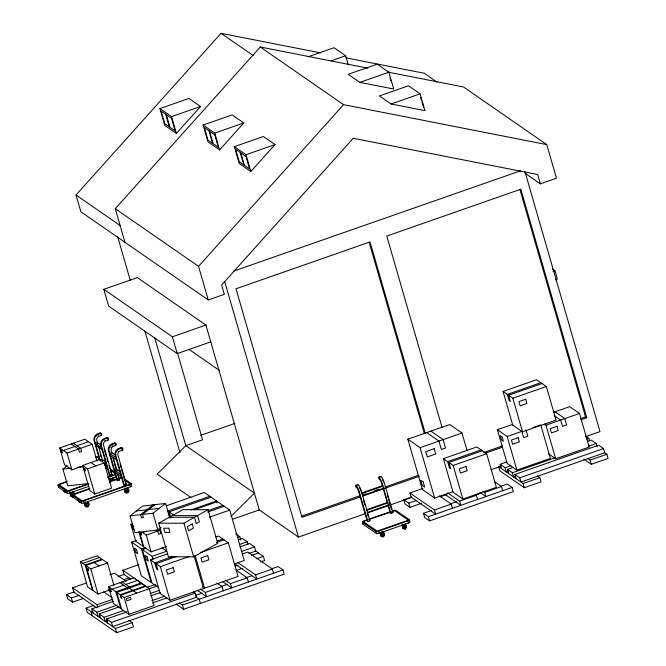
<?xml version="1.0" encoding="UTF-8"?>
<svg xmlns="http://www.w3.org/2000/svg" width="666" height="666" viewBox="0 0 666 666"><rect width="100%" height="100%" fill="white"/><g stroke="black" fill="none" stroke-linecap="round" stroke-linejoin="round"><path stroke-width="1" d="M388.012 505.278L390.251 513.028L390.867 513.453L392.957 512.72L384.257 482.617A5.661 1.141 70.7 0 0 381.635 477.181L380.819 476.581C377.747 476.04 378.388 479.17 380.061 479.945A3.397 0.683 70.7 0 1 381.635 483.208L382.492 486.155M388.286 72.186L463.478 86.971L546.761 144.614L556.46 178.222L540.384 183.841L537.703 174.534L353.255 138.262L221.636 285.031L224.325 294.339L208.25 299.95L80.877 211.796L76.032 194.996L221.029 33.3L320.604 52.88M176.39 133.433L200.558 106.485L188.928 98.426L159.907 108.575L164.76 125.374L176.39 133.433L171.545 116.625L159.907 108.575M124.967 242.316L115.268 208.699L260.273 47.011L367.965 68.19M219.614 149.9L243.781 122.944L232.143 114.893L203.13 125.041L207.975 141.841L219.614 149.9L214.76 133.092L203.13 125.041M250.841 171.512L275.008 144.564L263.378 136.513L234.357 146.653L239.211 163.461L250.841 171.512L245.995 154.703L234.357 146.653M208.25 299.95L198.551 266.342L343.556 104.654L546.761 144.614M230.894 516.516L254.404 493.123L185.822 445.654L154.537 337.271M88.728 483.474L67.757 485.864L62.904 469.064L67.233 465.692M96.287 458.325L98.443 456.635L99.301 459.598M161.014 527.597L157.867 530.053L134.907 532.667L130.053 515.867L142.624 506.052L165.593 503.438L169.872 518.265M153.155 504.853L140.576 514.668L141.492 517.815L143.406 517.599L142.491 514.443L155.07 504.637M130.053 515.867L153.022 513.245L165.593 503.438M158.716 523.201L182.834 509.665L208.067 509.681L217.774 543.289L193.656 556.826L168.415 556.809L158.716 523.201L183.949 523.218L208.067 509.681M115.534 474.317L107.209 477.272M89.868 488.761L73.41 494.788L82.018 500.749L83.084 500.682L130.195 484.065L124.725 480.136M98.027 436.055L98.468 435.872M104.762 440.717L105.203 440.534M112.854 445.829L112.421 446.02A3.397 3.205 -55.3 0 0 112.038 446.237M307.892 56.835L334.007 47.711L345.646 55.761L348.21 64.66M171.545 116.625L200.558 106.485M331.135 60.831L345.646 55.761M214.76 133.092L243.781 122.944M359.848 82.368L388.869 72.228L393.714 89.028L359.848 82.368L348.21 74.317L377.231 64.177L388.869 72.228M245.995 154.703L275.008 144.564M391.075 103.988L420.096 93.839L424.95 110.648L391.075 103.988L379.445 95.929L408.458 85.789L420.096 93.839M211.072 341.766L177.248 353.596L108.658 306.127L103.813 289.319L137.637 277.497M233.583 271.12L520.404 170.854M103.813 289.319L172.394 336.788L206.219 324.966M552.996 271.353L554.928 270.679L557.35 279.079L555.419 279.753M97.819 444.055L96.72 440.134A3.397 3.205 -55.3 0 1 98.643 436.48L101.124 435.581A1.132 1.066 -55.3 0 0 101.865 434.165A1.132 1.066 -55.3 0 0 100.516 433.483L99.9 433.058L97.153 434.065A5.661 5.345 -55.3 0 0 93.948 440.168L99.517 459.607M100.516 433.483L97.769 434.49A5.661 5.345 -55.3 0 0 94.564 440.592L100.408 461.005M83.491 465.809L71.895 469.863L64.544 464.776L59.699 447.968L84.823 439.185L92.174 444.272L97.028 461.072M63.37 450.516L74.892 446.486M76.981 445.754L88.503 441.725M106.635 437.72L103.888 438.728A5.661 5.345 -55.3 0 0 100.683 444.83L109.332 474.933L109.94 475.358L112.038 474.625L103.455 444.796A3.397 3.205 -55.3 0 1 105.378 441.142L107.859 440.243A1.132 1.066 -55.3 0 0 108.6 438.827A1.132 1.066 -55.3 0 0 107.251 438.145L106.635 437.72A1.132 1.066 -55.3 0 1 108.034 438.686M107.251 438.145L104.504 439.152A5.661 5.345 -55.3 0 0 101.299 445.254L109.94 475.358M59.699 447.968L67.041 453.055L92.174 444.272M111.93 453.055L111.114 450.099A3.397 3.205 -55.3 0 1 113.029 446.445L115.509 445.546A1.132 1.066 -55.3 0 0 116.25 444.122A1.132 1.066 -55.3 0 0 114.902 443.439L114.294 443.015L111.547 444.022A5.661 5.345 -55.3 0 0 108.342 450.124L116.983 480.236L117.599 480.661L119.689 479.928L118.007 474.109M114.902 443.439L112.154 444.447A5.661 5.345 -55.3 0 0 108.949 450.549L117.599 480.661M121.029 447.677L118.282 448.684A5.661 5.345 -55.3 0 0 115.076 454.786L123.718 484.898L124.334 485.323L126.423 484.59L117.849 454.761A3.397 3.205 -55.3 0 1 119.772 451.107L122.244 450.208A1.132 1.066 -55.3 0 0 122.994 448.784A1.132 1.066 -55.3 0 0 121.637 448.101L121.029 447.677A1.132 1.066 -55.3 0 1 122.419 448.651M121.637 448.101L118.889 449.109A5.661 5.345 -55.3 0 0 115.684 455.211L124.334 485.323M82.617 465.442L87.521 468.831L104.271 462.97L111.547 488.178L94.797 494.039L89.893 490.642L82.617 465.442L99.367 459.582L106.294 464.435M100.175 460.198L102.264 459.465L105.328 461.58M67.324 481.327L59.482 484.065A2.264 0.591 -16.1 0 0 58 485.223L58.608 487.321L67.183 493.256A2.264 0.591 -16.1 0 0 69.888 492.948L88.511 486.438M66.65 481.884L59.008 484.79L67.824 490.842L88.578 483.782M200.616 435.381L234.923 423.385M109.332 474.933L110.722 474.45M58 485.223L66.575 491.158A2.264 0.591 -16.1 0 0 69.281 490.85L87.904 484.34M108.491 477.139L115.351 474.741A2.264 0.591 -16.1 0 0 115.626 474.642M109.099 479.245L115.959 476.848A2.264 0.591 -16.1 0 0 116.225 476.748M89.56 488.544L73.876 494.03A2.264 0.591 -16.1 0 0 72.394 495.188L73.002 497.286L81.577 503.221A2.264 0.591 -16.1 0 0 84.282 502.913L130.353 486.804A2.264 0.591 -16.1 0 0 131.835 485.647L131.227 483.549L124.209 478.696M109.166 481.693L117.008 478.954M109.474 481.901L117.316 479.162M116.983 480.236L118.381 479.745M123.718 484.898L125.116 484.407M72.394 495.188L80.969 501.115A2.264 0.591 -16.1 0 0 83.675 500.807L129.745 484.706A2.264 0.591 -16.1 0 0 131.227 483.549M166.317 505.777L204.304 492.499L216.55 500.974L217.124 502.955M512.737 425.05L503.038 391.442L536.546 379.728L546.345 386.513L556.043 420.121L522.535 431.834L512.054 424.583L497.394 429.703L507.092 463.311L516.891 470.096L550.399 458.383L540.7 424.775M169.822 517.49L167.932 510.955L209.815 496.312M138.844 531.551L143.123 546.386L135.772 541.3L130.919 524.492L132.842 523.817M211.039 497.161L169.156 511.804L170.771 517.407M540.834 382.7L507.325 394.414L509.14 400.716L510.372 401.556L508.549 395.254L542.057 383.541M191.225 509.831L216.55 500.974M194.089 509.781L217.466 501.606L229.72 510.089L244.264 560.497L234.524 563.902M503.038 391.442L512.837 398.226L546.345 386.513M453.155 491.6L434.648 498.068L422.402 489.593L407.85 439.177L449.733 424.542L461.979 433.017L467.116 450.807M146.395 531.202L142.557 532.542L146.229 535.089L151.082 551.889L166.55 546.486M208.366 510.531L222.977 505.427M207.65 512.062L224.209 506.268M146.229 535.089L159.84 530.327L160.756 533.483L158.658 534.215L157.75 531.06L156.277 530.044M131.635 542.116L141.433 548.901L151.132 582.509L141.334 575.732L131.635 542.116L136.522 540.409M80.336 561.638L97.086 555.785L101.981 559.174L85.231 565.034L80.336 561.638L87.604 586.846L92.507 590.234L85.231 565.034M209.266 517.241L229.72 510.089M82.784 563.336L99.534 557.475M407.85 439.177L420.096 447.66L461.979 433.017M110.115 589.826L98.019 594.055L93.115 590.659L85.847 565.451L102.597 559.598L107.492 562.986L113.928 585.289M141.433 548.901L145.346 547.535M158.583 587.67L152.056 583.15L142.349 549.533L146.262 548.168M232.451 519.297L259.257 509.923L298.443 537.054L365.243 513.702M85.847 565.451L90.743 568.847L107.492 562.986M553.354 412.371L569.688 406.66L579.487 413.444L589.185 447.053L555.685 458.766L548.334 453.679M142.349 549.533L152.148 556.318L166.808 551.19L161.913 547.802M355.686 485.364L357.784 484.632L358.599 485.239A5.661 1.141 70.7 0 1 361.222 490.675L369.921 520.779L367.832 521.503L367.216 521.087L358.599 491.258A3.397 0.683 70.7 0 0 357.026 488.003C355.91 487.945 354.712 484.099 356.51 485.972A5.661 1.141 70.7 0 1 359.132 491.408L367.832 521.503M194.089 555.894L203.505 588.519L169.996 600.232L160.198 593.448L150.499 559.84L167.732 553.812M215.684 537.054L218.556 536.047L228.355 542.832L238.062 576.44L204.554 588.153L202.922 587.021M96.595 607.817L73.793 592.032L72.577 587.828L86.538 582.95M109.807 574.816L114.46 573.185L126.282 581.368M130.811 579.137L124.051 574.458L122.835 570.263L138.661 564.726M443.365 458.666L476.864 446.953L486.663 453.729L496.37 487.337L462.862 499.05L453.063 492.274L443.365 458.666L453.163 465.442L462.862 499.05M497.394 429.703L507.192 436.488L521.853 431.36L523.667 437.662L527.855 436.197L526.04 429.895M532.883 427.505L539.718 425.116M544.347 424.026L545.978 425.158L579.487 413.444M172.977 556.451L154.787 562.803L156.602 569.105L157.834 569.954L156.011 563.652L177.073 556.293M217.099 541.025L222.844 539.01M83.283 598.443L72.569 602.181L67.674 598.792L66.458 594.596L74.251 591.866M118.082 576.548L123.926 574.5M216.408 542.54L224.067 539.86M481.152 449.916L447.652 461.63L449.467 467.932L450.691 468.781L448.876 462.479L482.384 450.765M237.87 537.379L239.818 536.696L240.792 540.059M301.723 516.125L360.423 495.604M362.987 494.813L365.842 493.814M374.409 490.817L379.17 489.152M384.881 487.054L418.14 475.432M483.807 452.472L502.397 445.979M580.66 418.614L585.547 416.908L586.771 417.749L580.902 419.805M362.645 495.571L383.591 488.245L382.975 487.82L387.454 503.338M150.499 559.84L160.298 566.624L189.019 556.585M200.591 552.53L228.355 542.832M360.672 496.794L301.973 517.316L236.005 288.778L370.03 241.925L425.341 433.541M362.629 496.112L419.364 476.273M485.031 453.321L502.639 447.161M66.458 594.596L71.362 597.985L79.154 595.262M123.959 579.595L128.829 577.897M238.378 539.751L242.274 538.394L247.169 541.783L247.894 544.305M453.163 465.442L486.663 453.729M108.508 586.688L133.641 577.905L140.992 582.991L115.859 591.774L108.508 586.688L113.362 603.496L120.713 608.582L115.859 591.774M239.377 544.505L247.169 541.783M112.188 589.235L123.701 585.206M125.799 584.473L137.313 580.452M239.877 546.886L249.617 543.481L254.52 546.869L255.727 551.073L248.909 553.454M116.775 592.415L141.908 583.624L149.259 588.711L154.104 605.519L128.979 614.302L121.628 609.215L116.775 592.415L124.126 597.502L128.979 614.302M241.858 551.298L254.52 546.869M409.965 492.982L434.465 509.94L435.672 514.135L411.18 497.186L409.965 492.982L422.993 488.428M145.28 585.955L120.146 594.746L121.054 597.893L121.67 598.318L120.762 595.171L145.887 586.38M366.283 509.848L387.221 502.53L387.837 502.955L366.891 510.273M128.821 620.304L132.201 622.643L133.416 626.839L116.667 632.7L87.271 612.354L86.056 608.158L93.848 605.427M72.577 587.828L97.069 604.786L112.895 599.25M155.711 584.282L147.336 587.212L122.835 570.263M242.266 554.02L247.852 552.072L272.344 569.022L273.56 573.226M501.365 468.481L500.158 464.285L506.976 461.896M93.098 613.028L91.883 608.832L113.312 601.34M124.126 597.502L157.143 586.013M367.499 512.37L388.436 505.053M421.653 503.255L409.965 507.342L405.061 503.946L403.854 499.75L411.646 497.027M537.329 475.915L539.86 477.672L541.075 481.876L524.317 487.728L499.825 470.779L498.609 466.575L501.406 465.601M367.207 513.011L411.405 497.56M490.967 469.746L500.79 466.308M585.264 436.779L599.999 431.626L524.908 171.47M92.907 610.864L90.959 611.546L92.166 615.75M251.665 555.361L258.483 552.98M500.158 464.285L505.053 467.674L510.897 465.626M586.871 439.069L588.819 438.386L589.543 440.909M91.883 608.832L96.786 612.221L117.241 605.069M150.358 593.489L159.124 590.426M403.854 499.75L408.749 503.138L416.541 500.416M508.716 473.568L507.5 469.363L513.344 467.324M587.37 441.441L591.266 440.084L596.17 443.473L597.136 446.836M366.833 519.946L363.902 520.97A2.264 0.591 -16.1 0 0 362.421 522.127L363.02 524.225L376.498 533.549A2.264 0.591 -16.1 0 0 379.204 533.241L408.516 522.993A2.264 0.591 -16.1 0 0 409.998 521.836L409.399 519.738L395.92 510.406A2.264 0.591 -16.1 0 0 393.215 510.722M368.781 519.255L390.284 511.746M235.14 566.242L238.062 565.226M256.568 558.749L263.386 556.368L264.602 560.572L260.706 561.929M100.449 618.115L99.234 613.91L118.715 607.101M150.857 595.87L160.598 592.465M367.132 520.154L363.436 521.728L377.231 531.135L408.391 520.171L394.58 510.722L369.089 519.472M508.216 471.195L506.268 471.869L505.053 467.674M390.251 513.028L391.65 512.545M99.95 615.742L98.002 616.416L96.786 612.221M440.159 496.786L446.978 494.397M507.5 469.363L512.404 472.76L555.261 457.775M588.378 446.195L596.17 443.473M236.355 570.446L242.199 568.398M99.234 613.91L104.137 617.307L123.618 610.497M151.865 600.624L164.527 596.195M514.851 474.45L598.617 445.171L603.513 448.559L604.728 452.763L520.962 482.042L519.746 477.847L514.851 474.45L516.067 478.654M107.792 623.201L106.585 618.997L127.04 611.846M152.364 602.996L166.975 597.885M515.559 476.282L513.611 476.956L512.404 472.76M107.293 620.829L105.345 621.503L104.137 617.307M519.746 477.847L603.513 448.559M111.48 622.394L195.246 593.106L196.462 597.31L112.696 626.589L111.48 622.394L106.585 618.997M500.391 486.413L507.209 484.024L512.112 487.42L513.32 491.616L429.553 520.904L424.658 517.515L423.443 513.311L431.235 510.589M450.715 503.779L456.56 501.731M476.04 494.921L480.91 493.223M434.465 509.94L451.215 504.079L452.43 508.283M447.768 492.965L459.59 501.148L476.348 495.296L477.555 499.5M483.033 491.2L484.723 492.365L501.473 486.513L502.688 490.709M362.421 522.127L375.89 531.451A2.264 0.591 -16.1 0 0 378.596 531.143L407.917 520.887A2.264 0.591 -16.1 0 0 409.399 519.738M195.288 595.487L202.106 593.098M221.587 586.288L227.431 584.248M245.937 577.78L251.781 575.732M271.262 568.922L278.08 566.541L282.983 569.93L284.191 574.134L183.674 609.273L176.074 604.012M200.266 588.944L205.336 592.449L222.086 586.596L223.301 590.792M225.391 580.161L230.461 583.666L247.219 577.813L248.426 582.009M237.854 562.603L255.594 574.883L272.344 569.022M498.609 466.575L523.11 483.524L539.86 477.672M587.587 458.35L590.118 460.098L606.868 454.245L608.083 458.449L591.333 464.302L583.732 459.041M423.443 513.311L428.346 516.699L512.112 487.42M379.911 532.808L381.302 536.43L380.977 534.815L382.026 534.448L381.418 532.342M383.291 535.689L383.075 534.082L384.124 533.716L383.441 531.351M401.898 525.124L403.288 528.746L402.972 527.122L404.012 526.756L403.413 524.658M405.428 523.659L406.11 526.023L405.061 526.39L404.453 524.292M86.056 608.158L115.451 628.496L132.201 622.643M179.087 602.73L182.459 605.069L282.983 569.93M105.861 468.173L107.218 468.023M120.255 478.13L121.603 477.98M95.571 456.968L98.443 456.635M62.904 469.064L70.563 468.19M77.264 467.424L83.958 466.666M136.339 510.964L146.87 509.765M148.776 509.54L159.307 508.341M172.278 515.592L197.519 515.609L199.334 521.911L196.32 523.601L194.505 517.299L169.264 517.282M405.278 527.996L405.219 526.814M346.004 57.875L424.234 73.26L436.954 82.068M380.819 476.581L380.744 477.156M378.654 477.297L379.545 477.913A5.661 1.141 70.7 0 1 382.167 483.35L390.867 513.453M357.784 484.632L357.709 485.206M524.999 173.193L540.384 183.841M260.273 47.011L343.556 104.654M221.029 33.3L253.246 55.603M552.372 268.906L554.928 270.679M555.028 411.788L564.826 418.564L566.649 424.866L562.462 426.332L560.639 420.03L554.112 415.509M585.556 436.13L588.819 438.386M604.337 452.489L606.868 454.245M115.268 208.699L198.551 266.342M430.885 431.127L443.131 439.602L445.562 448.01L441.375 449.467L438.944 441.067L426.698 432.592M494.713 481.834L501.473 486.513M76.032 194.996L120.121 225.508M480.02 492.474L485.93 496.57L484.723 492.365M137.313 277.605L205.902 325.075L259.257 509.923M444.755 494.247L460.805 505.352L459.59 501.148M439.393 495.895L451.215 504.079M189.077 349.409L219.555 370.512M392.349 512.296L392.957 512.72M369.314 520.354L369.921 520.779M191.034 497.61L157.159 474.167L185.822 445.654L202.572 439.793L177.314 352.289M100.508 435.156L101.124 435.581M107.243 439.818L107.859 440.243M114.902 445.121L115.509 445.546M121.637 449.783L122.244 450.208M235.739 533.874L239.818 536.696M255.111 550.64L263.386 556.368M101.249 445.304L97.419 442.657L95.321 443.39L101.448 447.627M115.634 455.269L111.805 452.622L109.715 453.346L115.834 457.592M95.929 445.487L102.056 449.725M110.323 455.452L116.442 459.69M120.488 472.069L116.658 469.422L114.56 470.154L120.688 474.392M73.31 443.206L80.653 448.293L81.568 451.448L79.47 452.181L78.563 449.026L71.212 443.939M104.604 464.943L106.901 466.533M115.168 472.252L121.295 476.49M110.598 469.272L114.494 471.969M110.331 470.179L115.792 473.951M167.932 510.955L173.884 515.068M111.422 474.2L112.038 474.625M119.689 479.928L119.081 479.503L117.682 474.658M90.992 462.512L95.896 465.9M112.837 478.263L113.553 479.878A1.307 1.232 -55.3 0 1 113.928 480.644M124.933 488.261L125.849 490.567A1.307 1.232 -55.3 0 0 127.422 492.024A1.307 1.232 -55.3 0 0 127.939 489.843L127.639 489.627A1.307 1.232 -55.3 0 1 128.014 490.392M234.84 563.886L256.801 579.079L255.594 574.883M110.548 478.296L111.455 480.611A1.307 1.232 -55.3 0 0 111.43 481.06M124.475 488.361L125.233 490.151A1.307 1.232 -55.3 0 0 125.208 490.592M236.239 570.213L247.219 577.813M158.375 529.312L159.84 530.327M222.386 581.435L231.676 587.87L230.461 583.666M217.016 583.091L222.086 586.596M130.919 524.492L133.866 526.523M72.852 491.475L73.76 493.789A1.307 1.232 -55.3 0 1 74.142 494.555M85.148 502.172L86.056 504.478A1.307 1.232 -55.3 0 0 87.629 505.935A1.307 1.232 -55.3 0 0 88.153 503.746L87.845 503.538A1.307 1.232 -55.3 0 1 88.228 504.304M70.296 492.307L71.054 494.097M70.754 492.207L71.67 494.522A1.307 1.232 -55.3 0 0 72.802 496.045M151.082 551.889L143.731 546.803L139.452 531.976M197.253 590.226L206.543 596.653L205.336 592.449M193.615 591.974L195.246 593.106M195.837 596.878L199.217 599.217L200.424 603.413M94.222 562.529L99.117 565.917M122.119 581.934L129.47 587.021L129.928 588.594M129.346 588.02L132.709 590.351M133.325 590.775L136.688 593.106M120.03 582.667L127.381 587.753L127.83 589.327M108.208 589.676L109.898 590.842M103.688 591.908L112.138 597.76M381.993 535.622L382.026 534.448M384.032 534.881L384.44 535.331L384.124 533.716M381.934 535.614L382.342 536.063L381.909 534.274M405.969 526.989L406.426 527.647L406.11 526.023M403.787 526.365L404.337 528.379L404.012 526.756M383.891 533.324L384.357 535.181L383.974 534.673M405.844 526.814C407.151 529.104 405.586 523.951 405.602 525.915M360.697 490.526L360.83 490.975M586.771 417.749L520.812 189.211L386.788 236.064L442.091 427.68M519.871 189.36L585.547 416.908M590.118 460.098L591.333 464.302M545.978 425.158L555.685 458.766M512.837 398.226L522.535 431.834M420.654 97.461L421.486 100.366M422.053 102.306L423.451 107.151M523.11 483.524L524.317 487.728M507.192 436.488L516.891 470.096M389.976 77.78L390.817 80.686M369.097 242.074L424.4 433.691M420.096 447.66L434.648 498.068M428.346 516.699L429.553 520.904M408.749 503.138L409.965 507.342M407.917 520.887L408.516 522.993M402.289 524.758L402.972 527.122M387.312 494.846L388.153 497.752M388.711 499.691L391.508 509.39M382.467 531.976L383.075 534.082M381.859 531.551L382.259 532.958M380.294 532.45L380.977 534.815M378.596 531.143L379.204 533.241M375.89 531.451L376.498 533.549M363.436 499.991L364.835 504.836M367.349 513.561L368.19 516.475M224.792 281.876L298.443 537.054M172.394 336.788L177.248 353.596M117.574 236.388L130.236 280.244M144.905 331.077L180.011 452.689M195.138 555.527L204.554 588.153M183.949 523.218L193.656 556.826M182.459 605.069L183.674 609.273M153.022 513.245L157.867 530.053M160.298 566.624L169.996 600.232M152.148 556.318L153.005 559.282M129.745 484.706L130.353 486.804M127.256 487.479L127.939 489.843M120.213 464.776L121.054 467.682M121.62 469.622L122.452 472.527M122.785 473.659L125.816 484.165M125.166 488.211L125.849 490.567M124.833 488.744L125.233 490.151M113.253 457.625L117.066 470.82M112.92 458.175L113.761 461.08M114.319 463.02L116.001 468.839M115.351 474.741L115.959 476.848M112.87 477.514L113.553 479.878M104.146 449.001L106.385 456.751M106.943 458.691L107.784 461.596M108.908 465.476L109.74 468.389M110.306 470.329L111.147 473.235M110.772 478.246L111.455 480.611M110.439 478.787L110.847 480.186M110.081 478.396L110.539 479.978M98.585 446.695L102.672 460.864M100.208 454.029L101.049 456.934M87.521 468.831L94.797 494.039M87.471 501.381L88.153 503.746M85.373 502.114L86.056 504.478M85.04 502.655L85.448 504.054M84.682 502.272L85.14 503.846M83.675 500.807L84.282 502.913M80.969 501.115L81.577 503.221M67.041 453.055L71.895 469.863M115.451 628.496L116.667 632.7M73.077 491.425L73.76 493.789M70.987 492.157L71.67 494.522M69.281 490.85L69.888 492.948M90.743 568.847L98.019 594.055M66.575 491.158L67.183 493.256M97.069 604.786L97.802 607.3M71.362 597.985L72.569 602.181M403.321 525.216A2.264 0.458 70.7 0 1 404.728 528.513A2.264 0.458 70.7 0 1 403.929 528.504M404.237 524.808A2.264 0.458 70.7 0 1 405.669 527.647A2.264 0.458 70.7 0 1 405.194 528.554M359.265 487.429A3.397 0.683 70.7 0 1 359.573 487.895M359.915 488.528A3.397 0.683 70.7 0 1 360.248 489.285M381.335 532.9A2.264 0.458 70.7 0 1 382.775 536.421A2.264 0.458 70.7 0 1 381.718 535.689M382.159 533.216A2.264 0.458 70.7 0 1 382.775 533.025A2.264 0.458 70.7 0 1 383.824 536.055A2.264 0.458 70.7 0 1 383.208 536.247M382.609 479.845A3.397 0.683 70.7 0 1 382.95 480.477M383.283 481.227A3.397 0.683 70.7 0 1 383.591 482.051M363.02 524.225A2.264 0.591 -16.1 0 1 363.353 523.601M87.77 502.455A2.264 2.14 -55.3 0 1 88.811 503.729M88.628 505.427A2.264 2.14 -55.3 0 1 85.206 506.143A2.264 2.14 -55.3 0 1 85.589 502.622M87.546 502.489A2.264 2.14 -55.3 0 1 89.019 505.461A2.264 2.14 -55.3 0 1 85.806 506.585A2.264 2.14 -55.3 0 1 85.448 503.221M88.02 505.169A1.307 1.232 -55.3 0 1 87.721 505.502M86.888 505.794A1.307 1.232 -55.3 0 1 85.756 504.27M85.306 503.879A1.132 1.066 -55.3 0 1 85.573 503.363M127.023 488.361A2.264 2.14 -55.3 0 1 128.688 490.384M128.621 490.967A2.264 2.14 -55.3 0 1 125.449 492.557A2.264 2.14 -55.3 0 1 124.933 489.094M127.331 488.578A2.264 2.14 -55.3 0 1 128.804 491.55A2.264 2.14 -55.3 0 1 125.599 492.673A2.264 2.14 -55.3 0 1 125.241 489.31M127.805 491.258A1.307 1.232 -55.3 0 1 127.506 491.591M127.114 491.816A1.307 1.232 -55.3 0 1 125.541 490.359M124.9 490.384A1.307 1.232 -55.3 0 1 124.925 489.935M125.366 490.501A1.132 1.066 -55.3 0 1 125.391 490.209M125.1 490.542A1.132 1.066 -55.3 0 1 125.091 489.968M114.294 443.015A1.132 1.066 -55.3 0 1 115.551 444.555M110.872 447.544A3.397 3.205 -55.3 0 1 111.097 447.169M80.894 502.114A2.264 2.14 -55.3 0 1 78.172 499.592M81.202 502.322A2.264 2.14 -55.3 0 1 78.413 500.382M118.107 451.481A3.397 3.205 -55.3 0 1 118.423 451.165M73.002 497.286A2.264 0.591 -16.1 0 1 72.927 497.069M119.947 477.922A2.264 0.591 -16.1 0 1 122.261 477.505M72.844 492.316A2.264 2.14 -55.3 0 1 74.417 493.764M72.935 496.603A2.264 2.14 -55.3 0 1 71.195 492.657M73.152 492.524A2.264 2.14 -55.3 0 1 74.808 494.547M72.677 496.928A2.264 2.14 -55.3 0 1 71.503 492.873M73.46 493.581A1.307 1.232 -55.3 0 1 73.834 494.347M72.078 495.754A1.307 1.232 -55.3 0 1 71.362 494.305M70.721 494.33A1.307 1.232 -55.3 0 1 70.746 493.889M72.944 495.87A1.132 1.066 -55.3 0 1 71.811 494.971A1.132 1.066 -55.3 0 1 72.652 493.689A1.132 1.066 -55.3 0 1 73.926 494.372M70.921 494.488A1.132 1.066 -55.3 0 1 70.912 493.914M112.637 478.404A2.264 2.14 -55.3 0 1 114.211 479.861M110.248 481.843A2.264 2.14 -55.3 0 1 110.989 478.754M112.945 478.613A2.264 2.14 -55.3 0 1 114.602 480.636M110.556 482.051A2.264 2.14 -55.3 0 1 110.847 479.345M113.245 479.67A1.307 1.232 -55.3 0 1 113.628 480.436M111.239 481.268A1.307 1.232 -55.3 0 1 111.147 480.402M111.638 481.243A1.132 1.066 -55.3 0 1 112.346 479.811A1.132 1.066 -55.3 0 1 113.719 480.461M99.9 433.058A1.132 1.066 -55.3 0 1 101.29 434.024M66.5 492.149A2.264 2.14 -55.3 0 1 63.803 490.784M66.242 492.482A2.264 2.14 -55.3 0 1 64.019 490.426M65.643 491.3A1.307 1.232 -55.3 0 1 65.285 491.075M58.608 487.321A2.264 0.591 -16.1 0 1 58.941 486.704M105.553 467.965A2.264 0.591 -16.1 0 1 107.459 467.549M380.436 534.19L381.218 536.272L380.477 534.132M402.422 526.506L403.213 528.588L402.422 526.506M192.233 523.884L187.354 526.623L188.57 530.819L193.448 528.088L192.233 523.884M525.69 399.259L518.914 401.623L520.129 405.827L526.906 403.454L525.69 399.259M434.232 448.693L425.765 451.656L427.281 456.909L435.747 453.946L434.232 448.693M518.181 437.679L511.405 440.043L512.62 444.247L519.397 441.874L518.181 437.679M382.367 485.722L361.43 493.04L362.046 493.464L382.983 486.147L382.367 485.722M556.976 426.348L550.199 428.721L551.406 432.917L558.183 430.552L556.976 426.348M173.152 567.648L166.375 570.021L167.591 574.225L174.367 571.853L173.152 567.648M207.709 555.569L200.932 557.942L202.148 562.146L208.924 559.773L207.709 555.569M466.017 466.475L459.24 468.847L460.456 473.043L467.232 470.679L466.017 466.475M130.503 597.227L126.315 598.692L126.923 600.799L131.11 599.333L130.503 597.227M168.756 528.23L163.653 528.221L164.868 532.425L169.972 532.425L168.756 528.23M208.941 130.744L204.345 127.564L207.983 140.168L212.579 143.348L208.941 130.744M214.76 134.765L209.549 131.169L213.187 143.773L218.398 147.369L214.76 134.765M240.168 152.356L235.581 149.176L239.219 161.78L243.806 164.96L240.168 152.356M245.987 156.385L240.784 152.78L244.422 165.384L249.625 168.989L245.987 156.385M165.717 114.277L161.122 111.097L164.76 123.701L169.355 126.881L165.717 114.277M171.537 118.307L166.334 114.702L169.972 127.306L175.175 130.902L171.537 118.307M502.181 437.029L500.199 435.664L501.406 439.86L503.388 441.233L502.181 437.029M423.16 481.884L420.679 480.169L422.194 485.422L424.675 487.137L423.16 481.884M61.921 450.94L60.698 450.091L61.305 452.189L62.529 453.038L61.921 450.94M84.932 468.822L83.708 467.973L84.316 470.071L85.539 470.92L84.932 468.822M133.15 527.455L131.926 526.615L132.534 528.712L133.758 529.562L133.15 527.455M141.109 532.966L139.885 532.117L140.493 534.224L141.716 535.073L141.109 532.966M136.422 549.45L134.44 548.076L135.656 552.28L137.637 553.646L136.422 549.45M147.136 556.868L145.155 555.494L146.37 559.698L148.351 561.063L147.136 556.868M88.162 568.839L86.938 567.99L87.537 570.088L88.761 570.937L88.162 568.839M110.739 589.66L109.515 588.811L110.123 590.909L111.347 591.758L110.739 589.66M87.612 505.76A1.132 1.066 -55.3 0 0 88.012 503.862A1.132 1.066 -55.3 0 0 86.214 504.545A1.132 1.066 -55.3 0 0 87.612 505.76M127.397 491.849A1.132 1.066 -55.3 0 0 127.805 489.951A1.132 1.066 -55.3 0 0 126.007 490.634A1.132 1.066 -55.3 0 0 127.397 491.849"/></g></svg>
